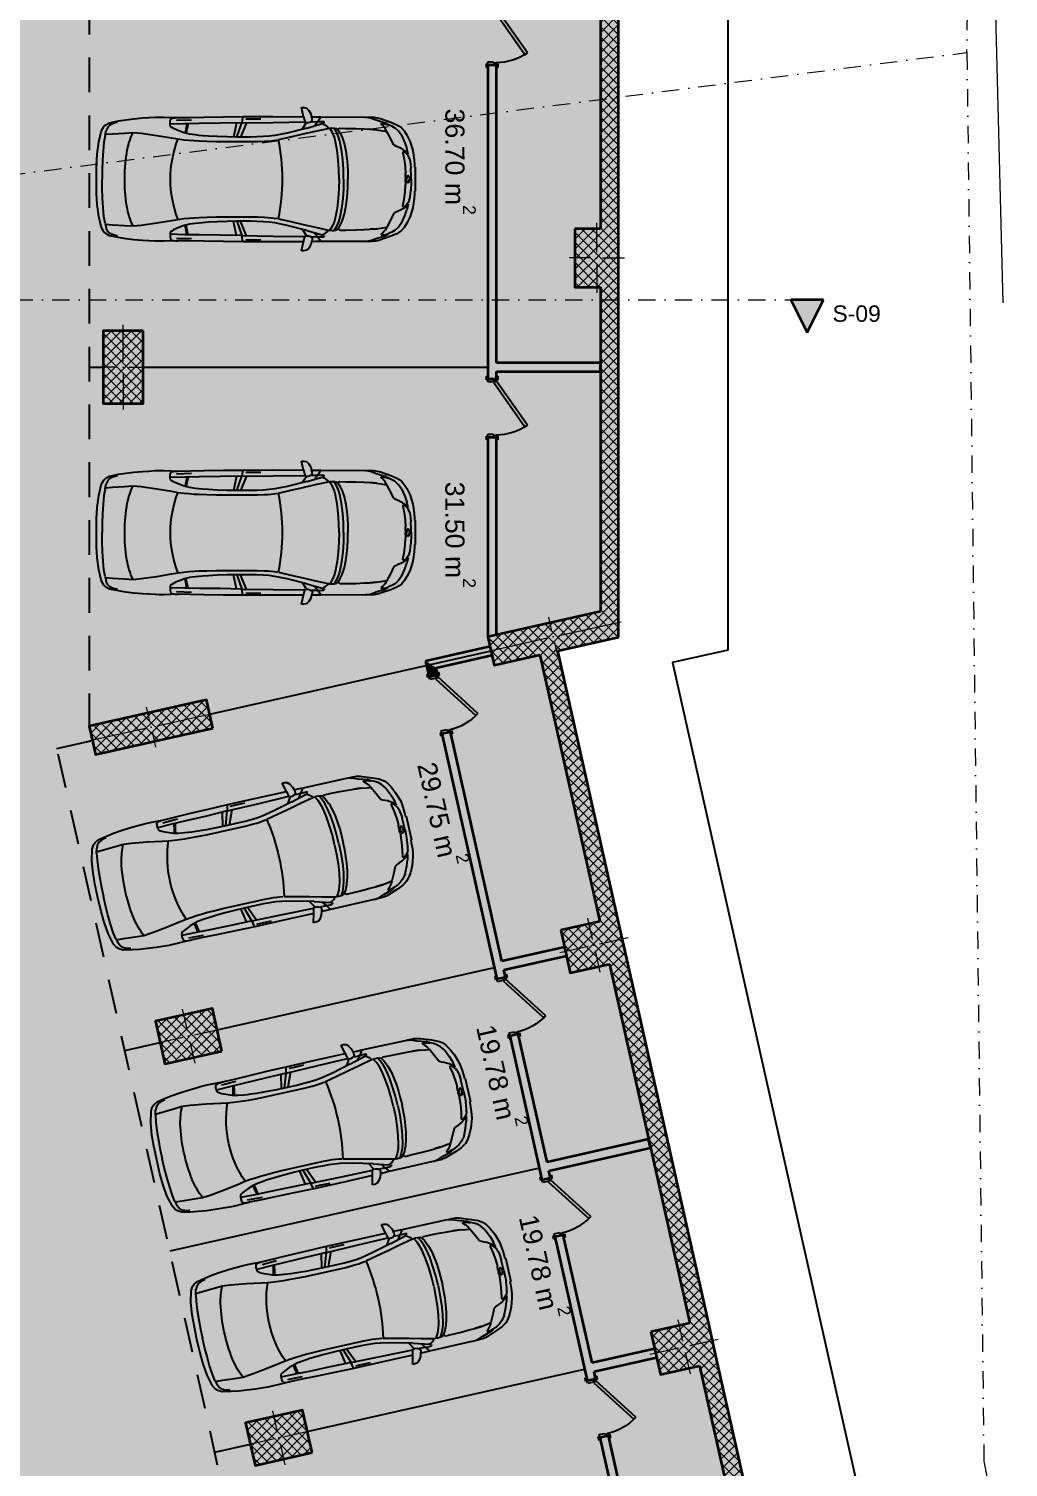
# Model space of a CAD drawing. Header units: millimetres. Extents: x -38220 to 93650, y -79022 to 35214.
# Drawn here: x 65055 to 78497, y -26350 to -6606 of the extents above; entities that cross this region are included whole.
import ezdxf

# ---------------------------------------------------------------- set-up
doc = ezdxf.new("R2010")
doc.units = ezdxf.units.MM
doc.header["$MEASUREMENT"] = 0
doc.linetypes.add('Dot & Dashed', pattern=[502.708322, 238.125, -132.291667, 0, -132.291655])
doc.linetypes.add('Long Dashed', pattern=[793.749976, 476.249993, -317.499983])
for name, color, linetype, lineweight, true_color in [('A - Fill Zone_Pen_No__102', 7, 'Continuous', 13, 0xcccccc), ('A - Fill Zone_Pen_No__156', 7, 'Continuous', 20, 0x54689e), ('A - Fill Zone_Pen_No__176', 7, 'Continuous', 15, 0x93a0c6), ('A - Muret_Pen_No__102', 7, 'Continuous', 13, 0xcccccc), ('A - Parcelat_Pen_No__161', 7, 'Continuous', 13, 0x6a6a6a), ('Marker - Section_Pen_No__25', 7, 'Continuous', 35, 0x40a5ff), ('Marker - Section_Pen_No__85', 7, 'Continuous', 20, 0x80c2ff)]:
    doc.layers.add(name, color=color, linetype=linetype, lineweight=lineweight, true_color=true_color)
for name, color, linetype in [('A - Muret', 7, 'Continuous'), ('A - Pllaka Themel', 7, 'Continuous'), ('A - Shtyllat', 7, 'Continuous'), ('Marker - Section', 7, 'Continuous')]:
    doc.layers.add(name, color=color, linetype=linetype)
for name, color, linetype, lineweight in [('A - Muret_Pen_No__101', 252, 'Continuous', 13), ('A - Muret_Pen_No__7', 7, 'Continuous', 35), ('A - Pllaka Themel_Pen_No__42', 8, 'Continuous', 25), ('A - Rrugë_Pen_No__1', 7, 'Continuous', 13), ('A - Shtyllat_Pen_No__1', 7, 'Continuous', 13), ('A - Shtyllat_Pen_No__7', 7, 'Continuous', 35), ('A -Polyline_Pen_No__42', 8, 'Continuous', 25), ('ARCHICAD Doors_Pen_No__42', 8, 'Continuous', 25), ('Interior - Furniture _Pen_No__42', 8, 'Continuous', 25)]:
    doc.layers.add(name, color=color, linetype=linetype, lineweight=lineweight)
doc.styles.add('GENERATED_STYLE_1', font='')
doc.styles.add('GENERATED_STYLE_2', font='')
doc.styles.get('GENERATED_STYLE_1').set_extended_font_data('Arial', bold=True)
doc.styles.get('GENERATED_STYLE_2').set_extended_font_data('Arial')
pattern_1 = [(45, (0, 0), (-68.94291, 68.94291), []), (135, (0, 0), (68.94291, 68.94291), [])]

# ---------------------------------------------------------------- blocks, each defined once
blk = doc.blocks.new('Slab_3', base_point=(52250, 1500))
at = {"layer": 'A - Pllaka Themel_Pen_No__42', "color": 8, "linetype": 'Continuous', "lineweight": 25, "flags": 128}
blk.add_lwpolyline([(52250, 1500), (74650, 1500), (74650, -15133), (73887, -15305), (76898, -28721), (55508, -33521), (52250, -19001)], close=True, dxfattribs=at)
blk = doc.blocks.new('Wall_3', base_point=(75434, -29049))
at = {"layer": 'A - Muret_Pen_No__101', "linetype": 'Continuous', "lineweight": 13}
h = blk.add_hatch(dxfattribs=at)
h.set_pattern_fill('Concrete_Block', color=252, style=0, pattern_type=2)
h.set_pattern_definition(pattern_1)
h.paths.add_polyline_path([(72070, -15200), (72891, -18859), (73135, -18804), (72314, -15145)])
h = blk.add_hatch(dxfattribs=at)
h.set_pattern_fill('Concrete_Block', color=252, style=0, pattern_type=2)
h.set_pattern_definition(pattern_1)
h.paths.add_polyline_path([(73023, -19444), (74128, -24372), (74372, -24317), (73267, -19390)])
h = blk.add_hatch(dxfattribs=at)
h.set_pattern_fill('Concrete_Block', color=252, style=0, pattern_type=2)
h.set_pattern_definition(pattern_1)
h.paths.add_polyline_path([(74504, -24902), (74260, -24957), (74895, -27787), (75139, -27732)])
at = {"layer": 'A - Muret_Pen_No__7', "color": 7, "linetype": 'Continuous', "lineweight": 35, "flags": 128}
for points in [[(72070, -15200), (72891, -18859)], [(73135, -18804), (72314, -15145)], [(73023, -19444), (74128, -24372)], [(74372, -24317), (73267, -19390)], [(74260, -24957), (74895, -27787)], [(75139, -27732), (74504, -24902)]]:
    blk.add_lwpolyline(points, dxfattribs=at)
blk = doc.blocks.new('Wall_5', base_point=(73150, -14958))
at = {"layer": 'A - Muret_Pen_No__101', "linetype": 'Continuous', "lineweight": 13}
h = blk.add_hatch(dxfattribs=at)
h.set_pattern_fill('Concrete_Block', color=252, style=0, pattern_type=2)
h.set_pattern_definition(pattern_1)
h.paths.add_polyline_path([(73150, -600), (72900, -600), (72900, -5600), (73150, -5600)])
h = blk.add_hatch(dxfattribs=at)
h.set_pattern_fill('Concrete_Block', color=252, style=0, pattern_type=2)
h.set_pattern_definition(pattern_1)
h.paths.add_polyline_path([(72900, -6200), (72900, -9351), (73150, -9351), (73150, -6200)])
h = blk.add_hatch(dxfattribs=at)
h.set_pattern_fill('Concrete_Block', color=252, style=0, pattern_type=2)
h.set_pattern_definition(pattern_1)
h.paths.add_polyline_path([(72900, -14604), (73062, -14567), (73150, -14958), (73150, -10151), (72900, -10151)])
at = {"layer": 'A - Muret_Pen_No__7', "color": 7, "linetype": 'Continuous', "lineweight": 35, "flags": 128}
for points in [[(72900, -600), (72900, -5600)], [(73150, -5600), (73150, -600)], [(72900, -6200), (72900, -9351)], [(73150, -9351), (73150, -6200)], [(72900, -10151), (72900, -14604)], [(73150, -14958), (73150, -10151)]]:
    blk.add_lwpolyline(points, dxfattribs=at)
blk = doc.blocks.new('Door 22')
at = {"layer": 'ARCHICAD Doors_Pen_No__42', "color": 8, "linetype": 'Continuous', "lineweight": 25}
for p, q in [((-260, 394), (-237, 427)), ((-237, 427), (372, 0)), ((349, -33), (-260, 394)), ((-387, 24), (-437, 24)), ((-437, 24), (-437, 5)), ((-437, 5), (-387, 5)), ((-400, 5), (-437, 5)), ((-400, 5), (-437, 5)), ((-375, 5), (-400, 5)), ((-400, 5), (-400, 0)), ((-400, 0), (-400, 5)), ((-400, 0), (-400, 5)), ((-400, 0), (-375, 0)), ((-372, 0), (-400, 0)), ((-400, 0), (-400, -115)), ((-400, -115), (-400, 0)), ((-400, -115), (-400, 0)), ((-387, 5), (-387, 24)), ((-375, 0), (-375, 5)), ((-372, -40), (-372, 0)), ((372, 0), (349, -33)), ((400, 0), (372, 0)), ((372, 0), (372, -40)), ((400, 5), (375, 5)), ((375, 5), (375, 0)), ((375, 0), (400, 0)), ((437, 24), (387, 24)), ((387, 24), (387, 5)), ((387, 5), (437, 5)), ((400, 0), (400, 5)), ((400, 0), (400, 5)), ((400, 0), (400, 5)), ((400, 5), (437, 5)), ((400, 5), (437, 5)), ((400, -115), (400, 0)), ((400, -115), (400, 0)), ((400, -115), (400, 0)), ((437, 5), (437, 24)), ((-387, -115), (-437, -115)), ((-437, -115), (-437, -134)), ((-400, -115), (-437, -115)), ((-400, -115), (-437, -115)), ((-437, -134), (-387, -134)), ((-400, -115), (-360, -115)), ((-387, -134), (-387, -115)), ((-360, -40), (-372, -40)), ((-360, -115), (-360, -40)), ((372, -40), (360, -40)), ((360, -40), (360, -115)), ((360, -115), (400, -115)), ((437, -115), (387, -115)), ((387, -115), (387, -134)), ((387, -134), (437, -134)), ((400, -115), (437, -115)), ((400, -115), (437, -115)), ((437, -134), (437, -115))]:
    blk.add_line(p, q, dxfattribs=at)
blk.add_arc((372, 0), 744, 145, 180, dxfattribs=at)
blk = doc.blocks.new('Wall_12', base_point=(71355, -6200))
at = {"layer": 'A - Muret_Pen_No__102', "linetype": 'Continuous', "lineweight": 0, "true_color": 0xcccccc}
for points in [[(71475, -6200), (71355, -6200), (71355, -6300), (71475, -6300)], [(71475, -7100), (71355, -7100), (71355, -11411), (71475, -11411)], [(71355, -14950), (71475, -14923), (71475, -12211), (71355, -12211)]]:
    blk.add_hatch(color=254, dxfattribs=at).paths.add_polyline_path(points)
at = {"layer": 'A - Muret_Pen_No__7', "color": 7, "linetype": 'Continuous', "lineweight": 35}
for p, q in [((71355, -6300), (71355, -6263)), ((71355, -6300), (71470, -6300)), ((71470, -6300), (71475, -6300)), ((71475, -6300), (71475, -6263)), ((71355, -7100), (71355, -7137)), ((71355, -7100), (71470, -7100)), ((71470, -7100), (71475, -7100)), ((71475, -7100), (71475, -7137)), ((71355, -11411), (71355, -11374)), ((71355, -11411), (71470, -11411)), ((71470, -11411), (71475, -11411)), ((71475, -11411), (71475, -11374)), ((71355, -12211), (71355, -12248)), ((71355, -12211), (71470, -12211)), ((71470, -12211), (71475, -12211)), ((71475, -12211), (71475, -12248))]:
    blk.add_line(p, q, dxfattribs=at)
at = {"layer": 'A - Muret_Pen_No__7', "color": 7, "linetype": 'Continuous', "lineweight": 35, "flags": 128}
for points in [[(71355, -6200), (71355, -6300)], [(71475, -6300), (71475, -6200)], [(71355, -7100), (71355, -11411)], [(71475, -11191), (71475, -7100)], [(71475, -11411), (71475, -11311)], [(71355, -12211), (71355, -14950)], [(71475, -14923), (71475, -12211)]]:
    blk.add_lwpolyline(points, dxfattribs=at)
at = {"layer": 'ARCHICAD Doors_Pen_No__42', "color": 8, "linetype": 'Continuous', "lineweight": 25, "xscale": -1, "zscale": 1000, "rotation": 270}
for p in [(71470, -6700), (71470, -11811)]:
    blk.add_blockref('Door 22', p, dxfattribs=at)
blk = doc.blocks.new('Wall_13', base_point=(71355, -11251))
at = {"layer": 'A - Muret_Pen_No__102', "linetype": 'Continuous', "lineweight": 0, "true_color": 0xcccccc}
blk.add_hatch(color=254, dxfattribs=at).paths.add_polyline_path([(71475, -11311), (72900, -11311), (72900, -11191), (71475, -11191)])
at = {"layer": 'A - Muret_Pen_No__7', "color": 7, "linetype": 'Continuous', "lineweight": 35, "flags": 128}
for points in [[(72900, -11191), (71475, -11191)], [(72900, -11311), (72900, -11191)], [(71475, -11311), (72900, -11311)]]:
    blk.add_lwpolyline(points, dxfattribs=at)
blk = doc.blocks.new('Wall_14', base_point=(70514, -15344))
at = {"layer": 'A - Muret_Pen_No__102', "linetype": 'Continuous', "lineweight": 0, "true_color": 0xcccccc}
for points in [[(70644, -15376), (70501, -15285), (70549, -15500), (70666, -15474)], [(70841, -16254), (70724, -16281), (71480, -19647), (71597, -19621)], [(71772, -20401), (71655, -20428), (72098, -22403), (72215, -22377)], [(72390, -23158), (72273, -23184), (72717, -25160), (72834, -25134)], [(72892, -25941), (73590, -29053), (73707, -29027), (73009, -25914)]]:
    blk.add_hatch(color=254, dxfattribs=at).paths.add_polyline_path(points)
at = {"layer": 'A - Muret_Pen_No__7', "color": 7, "linetype": 'Continuous', "lineweight": 35}
for p, q in [((70549, -15500), (70541, -15464)), ((70549, -15500), (70661, -15475)), ((70666, -15474), (70658, -15438)), ((70661, -15475), (70666, -15474)), ((70724, -16281), (70837, -16256)), ((70724, -16281), (70732, -16317)), ((70837, -16256), (70841, -16254)), ((70841, -16254), (70850, -16291)), ((71480, -19647), (71472, -19611)), ((71480, -19647), (71592, -19622)), ((71597, -19621), (71589, -19585)), ((71592, -19622), (71597, -19621)), ((71655, -20428), (71767, -20402)), ((71655, -20428), (71663, -20464)), ((71767, -20402), (71772, -20401)), ((71772, -20401), (71780, -20437)), ((72098, -22403), (72090, -22367)), ((72098, -22403), (72210, -22378)), ((72215, -22377), (72207, -22341)), ((72210, -22378), (72215, -22377)), ((72273, -23184), (72386, -23159)), ((72273, -23184), (72281, -23220)), ((72386, -23159), (72390, -23158)), ((72390, -23158), (72399, -23194)), ((72717, -25160), (72709, -25124)), ((72717, -25160), (72829, -25135)), ((72834, -25134), (72826, -25098)), ((72829, -25135), (72834, -25134)), ((72892, -25941), (73004, -25915)), ((72892, -25941), (72900, -25977)), ((73004, -25915), (73009, -25914)), ((73009, -25914), (73017, -25950))]:
    blk.add_line(p, q, dxfattribs=at)
at = {"layer": 'A - Muret_Pen_No__7', "color": 7, "linetype": 'Continuous', "lineweight": 35, "flags": 128}
for points in [[(70501, -15285), (70549, -15500)], [(70666, -15474), (70644, -15376)], [(70724, -16281), (71480, -19647)], [(71549, -19406), (70841, -16254)], [(71597, -19621), (71575, -19523)], [(71655, -20428), (72098, -22403)], [(72167, -22163), (71772, -20401)], [(72215, -22377), (72193, -22280)], [(72273, -23184), (72717, -25160)], [(72786, -24919), (72390, -23158)], [(72834, -25134), (72812, -25036)], [(72892, -25941), (73590, -29053)], [(73707, -29027), (73009, -25914)]]:
    blk.add_lwpolyline(points, dxfattribs=at)
at = {"layer": 'ARCHICAD Doors_Pen_No__42', "color": 8, "linetype": 'Continuous', "lineweight": 25, "xscale": -1, "zscale": 1000, "rotation": 282.646913878573}
for p in [(70749, -15865), (71680, -20012), (72298, -22769), (72917, -25525)]:
    blk.add_blockref('Door 22', p, dxfattribs=at)
blk = doc.blocks.new('Wall_15', base_point=(71445, -19491))
at = {"layer": 'A - Muret_Pen_No__102', "linetype": 'Continuous', "lineweight": 0, "true_color": 0xcccccc}
blk.add_hatch(color=254, dxfattribs=at).paths.add_polyline_path([(71575, -19523), (72434, -19331), (72407, -19213), (71549, -19406)])
at = {"layer": 'A - Muret_Pen_No__7', "color": 7, "linetype": 'Continuous', "lineweight": 35, "flags": 128}
for points in [[(72407, -19213), (71549, -19406)], [(71575, -19523), (72434, -19331)]]:
    blk.add_lwpolyline(points, dxfattribs=at)
blk = doc.blocks.new('Wall_16', base_point=(72063, -22247))
at = {"layer": 'A - Muret_Pen_No__102', "linetype": 'Continuous', "lineweight": 0, "true_color": 0xcccccc}
blk.add_hatch(color=254, dxfattribs=at).paths.add_polyline_path([(72193, -22280), (73589, -21967), (73562, -21849), (72167, -22163)])
at = {"layer": 'A - Muret_Pen_No__7', "color": 7, "linetype": 'Continuous', "lineweight": 35, "flags": 128}
for points in [[(73562, -21849), (72167, -22163)], [(73589, -21967), (73562, -21849)], [(72193, -22280), (73589, -21967)]]:
    blk.add_lwpolyline(points, dxfattribs=at)
blk = doc.blocks.new('Wall_18', base_point=(72682, -25004))
at = {"layer": 'A - Muret_Pen_No__102', "linetype": 'Continuous', "lineweight": 0, "true_color": 0xcccccc}
blk.add_hatch(color=254, dxfattribs=at).paths.add_polyline_path([(72812, -25036), (73671, -24843), (73644, -24726), (72786, -24919)])
at = {"layer": 'A - Muret_Pen_No__7', "color": 7, "linetype": 'Continuous', "lineweight": 35, "flags": 128}
for points in [[(73644, -24726), (72786, -24919)], [(72812, -25036), (73671, -24843)]]:
    blk.add_lwpolyline(points, dxfattribs=at)
blk = doc.blocks.new('Wall_19', base_point=(70514, -15344))
at = {"layer": 'A - Muret_Pen_No__102', "linetype": 'Continuous', "lineweight": 0, "true_color": 0xcccccc}
blk.add_hatch(color=254, dxfattribs=at).paths.add_polyline_path([(70644, -15376), (71412, -15204), (71386, -15087), (70501, -15285)])
at = {"layer": 'A - Muret_Pen_No__7', "color": 7, "linetype": 'Continuous', "lineweight": 35, "flags": 128}
for points in [[(71386, -15087), (70501, -15285)], [(70644, -15376), (71412, -15204)]]:
    blk.add_lwpolyline(points, dxfattribs=at)
blk = doc.blocks.new('Column_61', base_point=(68486, -25945))
at = {"layer": 'A - Shtyllat', "linetype": 'Continuous', "lineweight": 0, "true_color": 0x000000}
h = blk.add_hatch(dxfattribs=at)
h.set_pattern_fill('Concrete_Block', color=18, style=0, pattern_type=2)
h.set_pattern_definition(pattern_1)
h.paths.add_polyline_path([(68942, -26150), (68811, -25565), (68030, -25740), (68161, -26326)])
at = {"layer": 'A - Shtyllat_Pen_No__1', "color": 7, "linetype": 'Continuous', "lineweight": 13}
for p, q in [((68469, -25867), (68403, -25575)), ((68564, -25928), (68954, -25840)), ((68408, -25963), (68018, -26050)), ((68504, -26023), (68569, -26316))]:
    blk.add_line(p, q, dxfattribs=at)
blk.add_point((68486, -25945), dxfattribs=at)
at = {"layer": 'A - Shtyllat_Pen_No__7', "color": 7, "linetype": 'Continuous', "lineweight": 35, "flags": 128}
blk.add_lwpolyline([(68942, -26150), (68811, -25565), (68030, -25740), (68161, -26326)], close=True, dxfattribs=at)
blk = doc.blocks.new('Column_68', base_point=(74048, -24697))
at = {"layer": 'A - Shtyllat', "linetype": 'Continuous', "lineweight": 0, "true_color": 0x000000}
h = blk.add_hatch(dxfattribs=at)
h.set_pattern_fill('Concrete_Block', color=18, style=0, pattern_type=2)
h.set_pattern_definition(pattern_1)
h.paths.add_polyline_path([(73592, -24492), (73723, -25078), (74260, -24957), (74128, -24372)])
h = blk.add_hatch(dxfattribs=at)
h.set_pattern_fill('Concrete_Block', color=18, style=0, pattern_type=2)
h.set_pattern_definition(pattern_1)
h.paths.add_polyline_path([(74372, -24317), (74128, -24372), (74260, -24957), (74504, -24902)])
at = {"layer": 'A - Shtyllat_Pen_No__1', "color": 7, "linetype": 'Continuous', "lineweight": 13}
for p, q in [((74030, -24619), (73965, -24327)), ((74126, -24680), (74516, -24592)), ((73970, -24715), (73579, -24802)), ((74065, -24775), (74131, -25068))]:
    blk.add_line(p, q, dxfattribs=at)
blk.add_point((74048, -24697), dxfattribs=at)
at = {"layer": 'A - Shtyllat_Pen_No__7', "color": 7, "linetype": 'Continuous', "lineweight": 35, "flags": 128}
for points in [[(74128, -24372), (73592, -24492)], [(74504, -24902), (74372, -24317)], [(73592, -24492), (73723, -25078), (74260, -24957)]]:
    blk.add_lwpolyline(points, dxfattribs=at)
blk = doc.blocks.new('Column_69', base_point=(67249, -20432))
at = {"layer": 'A - Shtyllat', "linetype": 'Continuous', "lineweight": 0, "true_color": 0x000000}
h = blk.add_hatch(dxfattribs=at)
h.set_pattern_fill('Concrete_Block', color=18, style=0, pattern_type=2)
h.set_pattern_definition(pattern_1)
h.paths.add_polyline_path([(67705, -20638), (67574, -20052), (66793, -20227), (66924, -20813)])
at = {"layer": 'A - Shtyllat_Pen_No__1', "color": 7, "linetype": 'Continuous', "lineweight": 13}
for p, q in [((67232, -20354), (67166, -20062)), ((67327, -20415), (67717, -20327)), ((67171, -20450), (66781, -20537)), ((67267, -20510), (67332, -20803))]:
    blk.add_line(p, q, dxfattribs=at)
blk.add_point((67249, -20432), dxfattribs=at)
at = {"layer": 'A - Shtyllat_Pen_No__7', "color": 7, "linetype": 'Continuous', "lineweight": 35, "flags": 128}
blk.add_lwpolyline([(67705, -20638), (67574, -20052), (66793, -20227), (66924, -20813)], close=True, dxfattribs=at)
blk = doc.blocks.new('Column_72', base_point=(72811, -19184))
at = {"layer": 'A - Shtyllat', "linetype": 'Continuous', "lineweight": 0, "true_color": 0x000000}
h = blk.add_hatch(dxfattribs=at)
h.set_pattern_fill('Concrete_Block', color=18, style=0, pattern_type=2)
h.set_pattern_definition(pattern_1)
h.paths.add_polyline_path([(72355, -18979), (72486, -19565), (73023, -19444), (72891, -18859)])
h = blk.add_hatch(dxfattribs=at)
h.set_pattern_fill('Concrete_Block', color=18, style=0, pattern_type=2)
h.set_pattern_definition(pattern_1)
h.paths.add_polyline_path([(73135, -18804), (72891, -18859), (73023, -19444), (73267, -19390)])
at = {"layer": 'A - Shtyllat_Pen_No__1', "color": 7, "linetype": 'Continuous', "lineweight": 13}
for p, q in [((72793, -19106), (72728, -18814)), ((72889, -19167), (73279, -19079)), ((72733, -19202), (72342, -19289)), ((72828, -19262), (72894, -19555))]:
    blk.add_line(p, q, dxfattribs=at)
blk.add_point((72811, -19184), dxfattribs=at)
at = {"layer": 'A - Shtyllat_Pen_No__7', "color": 7, "linetype": 'Continuous', "lineweight": 35, "flags": 128}
for points in [[(72891, -18859), (72355, -18979)], [(73267, -19390), (73135, -18804)], [(72355, -18979), (72486, -19565), (73023, -19444)]]:
    blk.add_lwpolyline(points, dxfattribs=at)
blk = doc.blocks.new('Column_73', base_point=(72252, -14954))
at = {"layer": 'A - Shtyllat', "linetype": 'Continuous', "lineweight": 0, "true_color": 0x000000}
h = blk.add_hatch(dxfattribs=at)
h.set_pattern_fill('Concrete_Block', color=18, style=0, pattern_type=2)
h.set_pattern_definition(pattern_1)
h.paths.add_polyline_path([(71355, -14950), (71442, -15341), (72070, -15200), (72016, -14956), (72900, -14757), (72900, -14604)])
h = blk.add_hatch(dxfattribs=at)
h.set_pattern_fill('Concrete_Block', color=18, style=0, pattern_type=2)
h.set_pattern_definition(pattern_1)
h.paths.add_polyline_path([(72900, -14757), (73150, -14958), (73062, -14567), (72900, -14604)])
h = blk.add_hatch(dxfattribs=at)
h.set_pattern_fill('Concrete_Block', color=18, style=0, pattern_type=2)
h.set_pattern_definition(pattern_1)
h.paths.add_polyline_path([(72016, -14956), (72314, -15145), (73150, -14958), (72900, -14757)])
h = blk.add_hatch(dxfattribs=at)
h.set_pattern_fill('Concrete_Block', color=18, style=0, pattern_type=2)
h.set_pattern_definition(pattern_1)
h.paths.add_polyline_path([(72016, -14956), (72070, -15200), (72314, -15145)])
at = {"layer": 'A - Shtyllat_Pen_No__1', "color": 7, "linetype": 'Continuous', "lineweight": 13}
for p, q in [((72235, -14876), (72191, -14681)), ((72330, -14936), (73184, -14745)), ((72174, -14972), (71321, -15163)), ((72270, -15032), (72314, -15227))]:
    blk.add_line(p, q, dxfattribs=at)
blk.add_point((72252, -14954), dxfattribs=at)
at = {"layer": 'A - Shtyllat_Pen_No__7', "color": 7, "linetype": 'Continuous', "lineweight": 35, "flags": 128}
for points in [[(72900, -14604), (71355, -14950)], [(71355, -14950), (71442, -15341), (72070, -15200)], [(72314, -15145), (73150, -14958)]]:
    blk.add_lwpolyline(points, dxfattribs=at)
blk = doc.blocks.new('Column_74', base_point=(66733, -16192))
at = {"layer": 'A - Shtyllat', "linetype": 'Continuous', "lineweight": 0, "true_color": 0x000000}
h = blk.add_hatch(dxfattribs=at)
h.set_pattern_fill('Concrete_Block', color=18, style=0, pattern_type=2)
h.set_pattern_definition(pattern_1)
h.paths.add_polyline_path([(67582, -16207), (67494, -15817), (65884, -16178), (65972, -16568)])
at = {"layer": 'A - Shtyllat_Pen_No__1', "color": 7, "linetype": 'Continuous', "lineweight": 13}
for p, q in [((66716, -16114), (66672, -15919)), ((66811, -16175), (67616, -15994)), ((66655, -16210), (65850, -16391)), ((66751, -16270), (66795, -16466))]:
    blk.add_line(p, q, dxfattribs=at)
blk.add_point((66733, -16192), dxfattribs=at)
at = {"layer": 'A - Shtyllat_Pen_No__7', "color": 7, "linetype": 'Continuous', "lineweight": 35, "flags": 128}
blk.add_lwpolyline([(67582, -16207), (67494, -15817), (65884, -16178), (65972, -16568)], close=True, dxfattribs=at)
blk = doc.blocks.new('Column_80', base_point=(66350, -11251))
at = {"layer": 'A - Shtyllat', "linetype": 'Continuous', "lineweight": 0, "true_color": 0x000000}
h = blk.add_hatch(dxfattribs=at)
h.set_pattern_fill('Concrete_Block', color=18, style=0, pattern_type=2)
h.set_pattern_definition(pattern_1)
h.paths.add_polyline_path([(66625, -10751), (66075, -10751), (66075, -11751), (66625, -11751)])
at = {"layer": 'A - Shtyllat_Pen_No__1', "color": 7, "linetype": 'Continuous', "lineweight": 13}
for p, q in [((66350, -11171), (66350, -10671)), ((66270, -11251), (65995, -11251)), ((66430, -11251), (66705, -11251)), ((66350, -11331), (66350, -11831))]:
    blk.add_line(p, q, dxfattribs=at)
blk.add_point((66350, -11251), dxfattribs=at)
at = {"layer": 'A - Shtyllat_Pen_No__7', "color": 7, "linetype": 'Continuous', "lineweight": 35, "flags": 128}
blk.add_lwpolyline([(66625, -10751), (66075, -10751), (66075, -11751), (66625, -11751)], close=True, dxfattribs=at)
blk = doc.blocks.new('Column_82', base_point=(72850, -9751))
at = {"layer": 'A - Shtyllat', "linetype": 'Continuous', "lineweight": 0, "true_color": 0x000000}
h = blk.add_hatch(dxfattribs=at)
h.set_pattern_fill('Concrete_Block', color=18, style=0, pattern_type=2)
h.set_pattern_definition(pattern_1)
h.paths.add_polyline_path([(72550, -9351), (72550, -10151), (72900, -10151), (72900, -9351)])
h = blk.add_hatch(dxfattribs=at)
h.set_pattern_fill('Concrete_Block', color=18, style=0, pattern_type=2)
h.set_pattern_definition(pattern_1)
h.paths.add_polyline_path([(72900, -10151), (73150, -10151), (73150, -9351), (72900, -9351)])
at = {"layer": 'A - Shtyllat_Pen_No__1', "color": 7, "linetype": 'Continuous', "lineweight": 13}
for p, q in [((72850, -9671), (72850, -9271)), ((72770, -9751), (72470, -9751)), ((72850, -9831), (72850, -10231)), ((72930, -9751), (73230, -9751))]:
    blk.add_line(p, q, dxfattribs=at)
blk.add_point((72850, -9751), dxfattribs=at)
at = {"layer": 'A - Shtyllat_Pen_No__7', "color": 7, "linetype": 'Continuous', "lineweight": 35, "flags": 128}
for points in [[(72550, -9351), (72550, -10151), (72900, -10151)], [(72900, -9351), (72550, -9351)], [(73150, -10151), (73150, -9351)]]:
    blk.add_lwpolyline(points, dxfattribs=at)
blk = doc.blocks.new('Car 05 22')
at = {"layer": 'Interior - Furniture _Pen_No__42', "color": 8, "linetype": 'Continuous', "lineweight": 25}
for p, q in [((-585, 801), (-706, 776)), ((-483, 817), (-585, 801)), ((-372, 830), (-483, 817)), ((-252, 841), (-372, 830)), ((-168, 845), (-252, 841)), ((-78, 851), (-168, 845)), ((-24, 852), (-78, 851)), ((40, 852), (-24, 852)), ((231, 846), (40, 852)), ((125, 791), (129, 820)), ((126, 744), (125, 791)), ((129, 820), (139, 832)), ((139, 832), (165, 840)), ((165, 840), (195, 844)), ((195, 844), (231, 846)), ((211, 809), (418, 816)), ((400, 848), (231, 846)), ((591, 852), (400, 848)), ((857, 856), (591, 852)), ((1130, 859), (857, 856)), ((1115, 809), (1109, 774)), ((1120, 833), (1115, 809)), ((1121, 838), (1120, 836)), ((1120, 836), (1120, 833)), ((1130, 859), (1121, 838)), ((1536, 860), (1130, 859)), ((1163, 830), (1220, 829)), ((1220, 829), (1370, 831)), ((1958, 858), (1536, 860)), ((1961, 983), (1929, 983)), ((1929, 983), (1958, 858)), ((1958, 858), (1977, 777)), ((1997, 975), (1961, 983)), ((2027, 945), (1997, 975)), ((2055, 898), (2027, 945)), ((2044, 783), (2063, 792)), ((2068, 858), (2055, 898)), ((2063, 792), (2070, 800)), ((2069, 788), (2065, 794)), ((2120, 857), (2068, 858)), ((2075, 836), (2068, 858)), ((2069, 788), (2148, 790)), ((2070, 800), (2075, 809)), ((2075, 809), (2075, 836)), ((2107, 732), (2148, 790)), ((2193, 856), (2120, 857)), ((2148, 790), (2167, 814)), ((2148, 790), (2206, 792)), ((2167, 814), (2182, 834)), ((2182, 834), (2193, 856)), ((2808, 853), (2193, 856)), ((2206, 792), (2227, 791)), ((2227, 791), (2233, 790)), ((2233, 790), (2238, 787)), ((2856, 853), (2808, 853)), ((2808, 853), (2877, 843)), ((2891, 853), (2856, 853)), ((2877, 843), (2954, 814)), ((2923, 852), (2891, 853)), ((2904, 833), (2905, 833)), ((2945, 849), (2923, 852)), ((2990, 840), (2945, 849)), ((2954, 814), (3076, 775)), ((3014, 833), (2990, 840)), ((3154, 783), (3014, 833)), ((-815, 668), (-855, 511)), ((-785, 722), (-815, 668)), ((-758, 747), (-785, 722)), ((-768, 602), (-783, 510)), ((-768, 602), (-751, 670)), ((-764, 617), (-666, 624)), ((-706, 776), (-758, 747)), ((-729, 716), (-751, 670)), ((-701, 743), (-729, 716)), ((-665, 761), (-701, 743)), ((-666, 624), (-501, 634)), ((-627, 772), (-665, 761)), ((-595, 778), (-627, 772)), ((-501, 634), (-383, 642)), ((-383, 642), (-274, 631)), ((-274, 631), (-56, 601)), ((-56, 601), (146, 567)), ((327, 762), (125, 756)), ((132, 723), (126, 744)), ((147, 711), (132, 723)), ((171, 697), (147, 711)), ((213, 677), (171, 697)), ((266, 655), (213, 677)), ((319, 636), (266, 655)), ((393, 618), (319, 636)), ((522, 765), (327, 762)), ((339, 683), (330, 634)), ((355, 762), (339, 683)), ((357, 683), (347, 629)), ((373, 763), (357, 683)), ((475, 607), (393, 618)), ((521, 602), (475, 607)), ((570, 597), (521, 602)), ((814, 769), (522, 765)), ((653, 591), (570, 597)), ((1109, 774), (814, 769)), ((1036, 773), (997, 579)), ((1042, 578), (1108, 774)), ((1173, 775), (1090, 578)), ((1109, 774), (1538, 780)), ((1562, 601), (1484, 590)), ((1538, 780), (1975, 786)), ((1730, 634), (1562, 601)), ((2000, 702), (1730, 634)), ((1780, 582), (1953, 621)), ((1939, 686), (1996, 777)), ((1953, 621), (2122, 660)), ((1977, 777), (2020, 777)), ((2000, 702), (2214, 763)), ((2020, 777), (2044, 783)), ((2122, 660), (2294, 698)), ((2227, 770), (2214, 763)), ((2214, 763), (2238, 752)), ((2234, 774), (2227, 770)), ((2238, 777), (2234, 774)), ((2241, 784), (2238, 787)), ((2238, 777), (2241, 781)), ((2238, 752), (2259, 740)), ((2241, 781), (2241, 784)), ((2259, 740), (2269, 731)), ((2269, 731), (2279, 722)), ((2279, 722), (2294, 698)), ((2294, 698), (2317, 701)), ((2294, 698), (2294, 698)), ((2317, 701), (2346, 703)), ((2355, 640), (2317, 701)), ((2346, 703), (2379, 702)), ((2380, 575), (2355, 640)), ((2410, 649), (2379, 702)), ((2379, 702), (2411, 694)), ((2436, 583), (2410, 649)), ((2411, 694), (2411, 694)), ((2429, 682), (2411, 694)), ((2429, 682), (2457, 700)), ((2429, 682), (2429, 682)), ((2429, 682), (2457, 640)), ((2457, 700), (2535, 698)), ((2457, 640), (2487, 574)), ((2535, 698), (2535, 698)), ((2535, 698), (2673, 696)), ((2673, 696), (2787, 691)), ((2787, 691), (2868, 687)), ((2868, 687), (2960, 679)), ((2960, 679), (2868, 687)), ((2960, 679), (3047, 666)), ((3022, 758), (3024, 762)), ((3024, 754), (3022, 758)), ((3024, 762), (3035, 765)), ((3038, 743), (3024, 754)), ((3035, 765), (3047, 764)), ((3051, 731), (3038, 743)), ((3047, 764), (3061, 763)), ((3047, 666), (3100, 657)), ((3065, 715), (3051, 731)), ((3061, 763), (3090, 757)), ((3077, 698), (3065, 715)), ((3100, 763), (3076, 775)), ((3100, 657), (3077, 698)), ((3090, 757), (3108, 751)), ((3114, 753), (3100, 763)), ((3153, 554), (3100, 657)), ((3108, 751), (3123, 746)), ((3123, 746), (3114, 753)), ((3170, 727), (3123, 746)), ((3236, 748), (3154, 783)), ((3212, 701), (3170, 727)), ((3254, 663), (3212, 701)), ((3269, 728), (3236, 748)), ((3302, 603), (3254, 663)), ((3299, 706), (3269, 728)), ((3337, 663), (3299, 706)), ((3302, 603), (3346, 501)), ((3374, 604), (3337, 663)), ((3418, 513), (3374, 604)), ((-855, 511), (-875, 345)), ((-783, 510), (-795, 391)), ((146, 567), (233, 552)), ((233, 552), (315, 541)), ((315, 541), (384, 535)), ((384, 535), (454, 530)), ((454, 530), (526, 526)), ((526, 526), (628, 522)), ((628, 522), (757, 518)), ((773, 585), (653, 591)), ((757, 518), (1323, 518)), ((907, 580), (773, 585)), ((1042, 578), (907, 580)), ((1228, 578), (1042, 578)), ((1316, 580), (1228, 578)), ((1403, 584), (1316, 580)), ((1323, 518), (1420, 522)), ((1484, 590), (1403, 584)), ((1420, 522), (1467, 524)), ((1467, 524), (1511, 528)), ((1511, 528), (1554, 533)), ((1554, 533), (1597, 541)), ((1597, 541), (1597, 541)), ((1611, 544), (1780, 582)), ((2397, 514), (2380, 575)), ((2419, 396), (2397, 514)), ((2434, 266), (2419, 396)), ((2454, 522), (2436, 583)), ((2478, 401), (2454, 522)), ((2494, 269), (2478, 401)), ((2487, 574), (2492, 562)), ((2492, 562), (2518, 477)), ((2518, 477), (2538, 384)), ((3190, 476), (3153, 554)), ((3199, 467), (3190, 476)), ((3221, 454), (3199, 467)), ((3256, 439), (3221, 454)), ((3288, 425), (3256, 439)), ((3319, 408), (3288, 425)), ((3353, 384), (3319, 408)), ((3346, 501), (3374, 420)), ((3391, 344), (3374, 420)), ((3457, 393), (3418, 513)), ((-875, 345), (-883, 195)), ((-802, 259), (-807, 125)), ((-795, 391), (-802, 259)), ((2442, 132), (2434, 266)), ((2503, 133), (2494, 269)), ((2538, 384), (2551, 286)), ((2551, 286), (2560, 194)), ((3325, 377), (3321, 370)), ((3321, 370), (3321, 362)), ((3321, 362), (3338, 277)), ((3328, 380), (3325, 377)), ((3338, 379), (3328, 380)), ((3364, 358), (3338, 379)), ((3338, 277), (3352, 173)), ((3377, 360), (3353, 384)), ((3397, 316), (3364, 358)), ((3391, 344), (3377, 360)), ((3408, 289), (3397, 316)), ((3408, 289), (3414, 267)), ((3414, 267), (3418, 243)), ((3418, 243), (3424, 201)), ((3424, 201), (3428, 152)), ((3468, 331), (3457, 393)), ((3474, 264), (3468, 331)), ((3478, 200), (3474, 264)), ((3479, 165), (3478, 200)), ((-883, 195), (-885, 0)), ((-885, 0), (-883, -195)), ((-807, 125), (-808, 0)), ((-807, -125), (-808, 0)), ((2444, 0), (2442, 132)), ((2444, 0), (2442, -132)), ((2506, 0), (2503, 133)), ((2560, 194), (2564, 101)), ((2564, 101), (2566, 0)), ((2564, -101), (2566, 0)), ((3352, 173), (3358, 76)), ((3354, 28), (3358, 76)), ((3354, 28), (3354, -1)), ((3354, -28), (3354, 1)), ((3371, 12), (3370, -1)), ((3371, -12), (3370, 1)), ((3372, 24), (3371, 12)), ((3376, 39), (3372, 24)), ((3382, 47), (3376, 39)), ((3386, 48), (3382, 47)), ((3386, 48), (3394, 48)), ((3399, 47), (3394, 48)), ((3404, 39), (3399, 47)), ((3404, 39), (3408, 24)), ((3408, 24), (3410, 8)), ((3410, 8), (3410, 0)), ((3432, 40), (3428, 152)), ((3432, 57), (3432, 57)), ((3432, 0), (3432, 40)), ((3432, 0), (3432, -40)), ((3490, 165), (3479, 165)), ((3490, -165), (3490, 165)), ((-883, -195), (-875, -345)), ((-802, -259), (-807, -125)), ((2442, -132), (2434, -266)), ((2503, -133), (2494, -269)), ((2506, 0), (2503, -133)), ((2551, -286), (2560, -194)), ((2560, -194), (2564, -101)), ((3338, -277), (3352, -173)), ((3352, -173), (3358, -76)), ((3354, -28), (3358, -76)), ((3372, -24), (3371, -12)), ((3376, -39), (3372, -24)), ((3382, -47), (3376, -39)), ((3386, -48), (3382, -47)), ((3386, -48), (3394, -48)), ((3399, -47), (3394, -48)), ((3404, -39), (3399, -47)), ((3404, -39), (3408, -24)), ((3408, -24), (3410, -8)), ((3410, -8), (3410, 0)), ((3424, -201), (3428, -152)), ((3432, -40), (3428, -152)), ((3432, -57), (3432, -57)), ((3478, -200), (3479, -165)), ((3479, -165), (3490, -165)), ((-875, -345), (-855, -511)), ((-795, -391), (-802, -259)), ((-783, -510), (-795, -391)), ((2434, -266), (2419, -396)), ((2494, -269), (2478, -401)), ((2518, -477), (2538, -384)), ((2538, -384), (2551, -286)), ((3353, -384), (3319, -408)), ((3321, -362), (3338, -277)), ((3321, -370), (3321, -362)), ((3325, -377), (3321, -370)), ((3328, -380), (3325, -377)), ((3338, -379), (3328, -380)), ((3364, -358), (3338, -379)), ((3377, -360), (3353, -384)), ((3397, -316), (3364, -358)), ((3391, -344), (3374, -420)), ((3391, -344), (3377, -360)), ((3408, -289), (3397, -316)), ((3408, -289), (3414, -267)), ((3414, -267), (3418, -243)), ((3418, -243), (3424, -201)), ((3418, -513), (3457, -393)), ((3457, -393), (3468, -331)), ((3468, -331), (3474, -264)), ((3474, -264), (3478, -200)), ((-855, -511), (-815, -668)), ((-768, -602), (-783, -510)), ((-56, -601), (146, -567)), ((146, -567), (233, -552)), ((233, -552), (315, -541)), ((315, -541), (384, -535)), ((384, -535), (454, -530)), ((454, -530), (526, -526)), ((526, -526), (628, -522)), ((653, -591), (570, -597)), ((628, -522), (757, -518)), ((773, -585), (653, -591)), ((757, -518), (1323, -518)), ((907, -580), (773, -585)), ((1042, -578), (907, -580)), ((1036, -773), (997, -579)), ((1042, -578), (1108, -774)), ((1228, -578), (1042, -578)), ((1173, -775), (1090, -578)), ((1316, -580), (1228, -578)), ((1403, -584), (1316, -580)), ((1323, -518), (1420, -522)), ((1484, -590), (1403, -584)), ((1420, -522), (1467, -524)), ((1467, -524), (1511, -528)), ((1562, -601), (1484, -590)), ((1511, -528), (1554, -533)), ((1554, -533), (1597, -541)), ((1597, -541), (1597, -541)), ((1611, -544), (1780, -582)), ((1780, -582), (1953, -621)), ((2380, -575), (2355, -640)), ((2397, -514), (2380, -575)), ((2419, -396), (2397, -514)), ((2436, -583), (2410, -649)), ((2454, -522), (2436, -583)), ((2478, -401), (2454, -522)), ((2457, -640), (2487, -574)), ((2487, -574), (2492, -562)), ((2492, -562), (2518, -477)), ((3153, -554), (3100, -657)), ((3190, -476), (3153, -554)), ((3199, -467), (3190, -476)), ((3221, -454), (3199, -467)), ((3256, -439), (3221, -454)), ((3288, -425), (3256, -439)), ((3319, -408), (3288, -425)), ((3302, -603), (3346, -501)), ((3346, -501), (3374, -420)), ((3374, -604), (3418, -513)), ((-815, -668), (-785, -722)), ((-785, -722), (-758, -747)), ((-768, -602), (-751, -670)), ((-764, -617), (-666, -624)), ((-758, -747), (-706, -776)), ((-729, -716), (-751, -670)), ((-701, -743), (-729, -716)), ((-706, -776), (-585, -801)), ((-665, -761), (-701, -743)), ((-666, -624), (-501, -634)), ((-627, -772), (-665, -761)), ((-595, -778), (-627, -772)), ((-501, -634), (-383, -642)), ((-383, -642), (-274, -631)), ((-274, -631), (-56, -601)), ((126, -744), (125, -791)), ((327, -762), (125, -756)), ((132, -723), (126, -744)), ((147, -711), (132, -723)), ((171, -697), (147, -711)), ((213, -677), (171, -697)), ((266, -655), (213, -677)), ((319, -636), (266, -655)), ((393, -618), (319, -636)), ((522, -765), (327, -762)), ((339, -683), (330, -634)), ((355, -762), (339, -683)), ((357, -683), (347, -629)), ((373, -763), (357, -683)), ((475, -607), (393, -618)), ((521, -602), (475, -607)), ((570, -597), (521, -602)), ((814, -769), (522, -765)), ((1109, -774), (814, -769)), ((1109, -774), (1538, -780)), ((1115, -809), (1109, -774)), ((1538, -780), (1975, -786)), ((1730, -634), (1562, -601)), ((2000, -702), (1730, -634)), ((1939, -686), (1996, -777)), ((1953, -621), (2122, -660)), ((1958, -858), (1977, -777)), ((1977, -777), (2020, -777)), ((2000, -702), (2214, -763)), ((2020, -777), (2044, -783)), ((2044, -783), (2063, -792)), ((2069, -788), (2065, -794)), ((2069, -788), (2148, -790)), ((2107, -732), (2148, -790)), ((2122, -660), (2294, -698)), ((2214, -763), (2238, -752)), ((2227, -770), (2214, -763)), ((2234, -774), (2227, -770)), ((2233, -790), (2238, -787)), ((2238, -777), (2234, -774)), ((2238, -752), (2259, -740)), ((2238, -777), (2241, -781)), ((2241, -784), (2238, -787)), ((2241, -781), (2241, -784)), ((2259, -740), (2269, -731)), ((2269, -731), (2279, -722)), ((2279, -722), (2294, -698)), ((2294, -698), (2317, -701)), ((2294, -698), (2294, -698)), ((2355, -640), (2317, -701)), ((2317, -701), (2346, -703)), ((2346, -703), (2379, -702)), ((2410, -649), (2379, -702)), ((2379, -702), (2411, -694)), ((2429, -682), (2411, -694)), ((2411, -694), (2411, -694)), ((2429, -682), (2457, -640)), ((2429, -682), (2429, -682)), ((2429, -682), (2457, -700)), ((2457, -700), (2535, -698)), ((2535, -698), (2673, -696)), ((2535, -698), (2535, -698)), ((2673, -696), (2787, -691)), ((2787, -691), (2868, -687)), ((2868, -687), (2960, -679)), ((2960, -679), (2868, -687)), ((2954, -814), (3076, -775)), ((2960, -679), (3047, -666)), ((3014, -833), (3154, -783)), ((3024, -754), (3022, -758)), ((3022, -758), (3024, -762)), ((3038, -743), (3024, -754)), ((3024, -762), (3035, -765)), ((3035, -765), (3047, -764)), ((3051, -731), (3038, -743)), ((3047, -666), (3100, -657)), ((3047, -764), (3061, -763)), ((3065, -715), (3051, -731)), ((3061, -763), (3090, -757)), ((3077, -698), (3065, -715)), ((3100, -763), (3076, -775)), ((3100, -657), (3077, -698)), ((3090, -757), (3108, -751)), ((3114, -753), (3100, -763)), ((3108, -751), (3123, -746)), ((3123, -746), (3114, -753)), ((3170, -727), (3123, -746)), ((3154, -783), (3236, -748)), ((3212, -701), (3170, -727)), ((3254, -663), (3212, -701)), ((3236, -748), (3269, -728)), ((3302, -603), (3254, -663)), ((3269, -728), (3299, -706)), ((3299, -706), (3337, -663)), ((3337, -663), (3374, -604)), ((-585, -801), (-483, -817)), ((-483, -817), (-372, -830)), ((-372, -830), (-252, -841)), ((-252, -841), (-168, -845)), ((-168, -845), (-78, -851)), ((-78, -851), (-24, -852)), ((-24, -852), (40, -852)), ((40, -852), (231, -846)), ((125, -791), (129, -820)), ((129, -820), (139, -832)), ((139, -832), (165, -840)), ((165, -840), (195, -844)), ((195, -844), (231, -846)), ((211, -809), (418, -816)), ((231, -846), (400, -848)), ((400, -848), (591, -852)), ((591, -852), (857, -856)), ((857, -856), (1130, -859)), ((1120, -833), (1115, -809)), ((1120, -836), (1120, -833)), ((1121, -838), (1120, -836)), ((1130, -859), (1121, -838)), ((1130, -859), (1536, -860)), ((1163, -830), (1220, -829)), ((1220, -829), (1370, -831)), ((1536, -860), (1958, -858)), ((1958, -858), (1929, -983)), ((1929, -983), (1961, -983)), ((1961, -983), (1997, -975)), ((1997, -975), (2027, -945)), ((2027, -945), (2055, -898)), ((2055, -898), (2068, -858)), ((2063, -792), (2070, -800)), ((2075, -836), (2068, -858)), ((2068, -858), (2120, -857)), ((2070, -800), (2075, -809)), ((2075, -809), (2075, -836)), ((2120, -857), (2193, -856)), ((2148, -790), (2167, -814)), ((2148, -790), (2206, -792)), ((2167, -814), (2182, -834)), ((2182, -834), (2193, -856)), ((2193, -856), (2808, -853)), ((2206, -792), (2227, -791)), ((2227, -791), (2233, -790)), ((2808, -853), (2877, -843)), ((2808, -853), (2856, -853)), ((2856, -853), (2891, -853)), ((2877, -843), (2954, -814)), ((2891, -853), (2923, -852)), ((2923, -852), (2945, -849)), ((2945, -849), (2990, -840)), ((2990, -840), (3014, -833))]:
    blk.add_line(p, q, dxfattribs=at)
for centre, radius, start, end in [((493, 218), 973, 154.1545, 170.9117), ((1650, 0), 1520, 158.6992, 201.3008), ((-1245, 0), 2907, 349.2142, 10.7858), ((1856, -2), 2354, 170.8804, 189.9223), ((493, -218), 973, 191.2305, 205.8455)]:
    blk.add_arc(centre, radius, start, end, dxfattribs=at)
blk = doc.blocks.new('Cutting Plane_1', base_point=(-2729, -10325))
at = {"layer": 'Marker - Section_Pen_No__25', "linetype": 'Continuous', "lineweight": 35, "true_color": 0x40a5ff}
blk.add_hatch(color=161, dxfattribs=at).paths.add_polyline_path([(75963, -10325), (75513, -10325), (75738, -10775)])
at = {"layer": 'Marker - Section_Pen_No__25', "color": 161, "linetype": 'Continuous', "lineweight": 35, "true_color": 0x40a5ff}
for p, q in [((75963, -10325), (75513, -10325)), ((75513, -10325), (75738, -10775)), ((75738, -10775), (75963, -10325))]:
    blk.add_line(p, q, dxfattribs=at)
at = {"layer": 'Marker - Section_Pen_No__85', "color": 151, "linetype": 'Dot & Dashed', "lineweight": 20, "true_color": 0x80c2ff}
blk.add_line((-2504, -10325), (75513, -10325), dxfattribs=at)
at = {"layer": 'Marker - Section_Pen_No__25', "color": 161, "lineweight": 35, "true_color": 0x40a5ff, "insert": (76748, -10631), "char_height": 225, "attachment_point": 9, "style": 'GENERATED_STYLE_2'}
blk.add_mtext('\\A1;{\\pqr;\\pt0;\\fArial|b0|i0|c0|p34;S-09}', dxfattribs=at)

msp = doc.modelspace()

# ---------------------------------------------------------------- hatches: boundary and pattern name
at = {"layer": 'A - Fill Zone_Pen_No__102', "linetype": 'Continuous', "lineweight": 0, "true_color": 0xf2f2f2}
for points in [[(65884, -11251), (73150, -11251), (73150, -6200), (65884, -6200)], [(65884, -16373), (72271, -14949), (72314, -15144), (73150, -14958), (73149, -11251), (65884, -11251)], [(66371, -20629), (73201, -19097), (72271, -14950), (65440, -16483)], [(66989, -23386), (73820, -21853), (73201, -19097), (66371, -20629)], [(67608, -26142), (74438, -24610), (73820, -21853), (66989, -23386)], [(68604, -30582), (75434, -29049), (74438, -24610), (67608, -26142)]]:
    msp.add_hatch(color=7, dxfattribs=at).paths.add_polyline_path(points)
at = {"layer": 'A - Fill Zone_Pen_No__176', "linetype": 'Continuous', "lineweight": 0, "true_color": 0x242831}
msp.add_hatch(color=250, dxfattribs=at).paths.add_polyline_path([(52250, -6200), (52250, -19001), (55725, -19001), (55725, -14726), (59204, -14726), (59930, -17960), (60280, -17881), (63392, -31751), (68604, -30582), (65440, -16483), (65928, -16373), (65884, -16178), (65884, -6200)])

# ---------------------------------------------------------------- linework, layer by layer
at = {"layer": 'A - Parcelat_Pen_No__161', "color": 251, "linetype": 'Dot & Dashed', "lineweight": 13, "true_color": 0x6a6a6a, "flags": 128}
msp.add_lwpolyline([(78175, 13495), (76868, 28903), (36954, 31250), (-4039, 35214), (-1402, 28995), (4335, 9785), (4469, 9352), (4547, 9080), (4575, 8977), (7707, -2126), (20173, -14195), (29997, -13043), (42854, -11425), (77930, -6932)], close=True, dxfattribs=at)
at = {"layer": 'A - Parcelat_Pen_No__161', "color": 251, "linetype": 'Dot & Dashed', "lineweight": 13, "true_color": 0x6a6a6a}
for points in [[(77930, -6932), (78163, -26267)], [(78163, -26267), (78497, -28085)]]:
    msp.add_lwpolyline(points, dxfattribs=at)
at = {"layer": 'A - Rrugë_Pen_No__1', "color": 7, "linetype": 'Continuous', "lineweight": 13}
msp.add_lwpolyline([(78425, -10367), (78256, -3703)], dxfattribs=at)
at = {"layer": 'A -Polyline_Pen_No__42', "color": 8, "linetype": 'Long Dashed', "lineweight": 25}
for points in [[(65884, -6207), (65884, -16178)], [(65440, -16483), (65928, -16373)], [(68516, -30192), (65440, -16483)]]:
    msp.add_lwpolyline(points, dxfattribs=at)
at = {"layer": 'A -Polyline_Pen_No__42', "color": 8, "linetype": 'Continuous', "lineweight": 25}
for points in [[(65884, -11251), (66075, -11251)], [(66625, -11251), (71355, -11251)], [(67538, -16012), (71399, -15146)], [(67639, -20345), (71445, -19491)], [(66371, -20629), (66859, -20520)], [(72063, -22247), (66989, -23386)], [(68876, -25858), (72682, -25004)], [(67608, -26142), (68096, -26033)]]:
    msp.add_lwpolyline(points, dxfattribs=at)

# ---------------------------------------------------------------- block references
at = {"layer": 'A - Muret', "color": 7, "lineweight": 35}
for name, p in [('Wall_5', (73150, -14958)), ('Wall_12', (71355, -6200)), ('Wall_13', (71355, -11251)), ('Wall_19', (70514, -15344)), ('Wall_3', (75434, -29049)), ('Wall_14', (70514, -15344)), ('Wall_15', (71445, -19491)), ('Wall_16', (72063, -22247)), ('Wall_18', (72682, -25004))]:
    msp.add_blockref(name, p, dxfattribs=at)
at = {"layer": 'A - Pllaka Themel', "color": 8, "linetype": 'Continuous', "lineweight": 25}
msp.add_blockref('Slab_3', (52250, 1500), dxfattribs=at)
at = {"layer": 'A - Shtyllat', "color": 7, "lineweight": 35}
for name, p in [('Column_82', (72850, -9751)), ('Column_80', (66350, -11251)), ('Column_73', (72252, -14954)), ('Column_74', (66733, -16192)), ('Column_72', (72811, -19184)), ('Column_69', (67249, -20432)), ('Column_68', (74048, -24697)), ('Column_61', (68486, -25945))]:
    msp.add_blockref(name, p, dxfattribs=at)
at = {"layer": 'Interior - Furniture _Pen_No__42', "color": 8, "linetype": 'Continuous', "lineweight": 25, "xscale": -1, "zscale": 1000}
for p, rotation in [((66869, -8671), 180), ((66869, -13522), 180), ((66867, -18340), 192.6469138785761), ((67674, -21938), 192.6469138785761), ((68227, -24402), 192.6469138785761)]:
    msp.add_blockref('Car 05 22', p, dxfattribs=dict(at, rotation=rotation))
at = {"layer": 'Marker - Section', "color": 151, "lineweight": 20, "true_color": 0x80c2ff}
msp.add_blockref('Cutting Plane_1', (-2729, -10325), dxfattribs=at)

# ---------------------------------------------------------------- texts
at = {"layer": 'A - Fill Zone_Pen_No__156', "color": 165, "lineweight": 20, "true_color": 0x54689e, "char_height": 262.5, "attachment_point": 7, "style": 'GENERATED_STYLE_1'}
for s, insert, rotation in [('{\\fArial|b0|i0|c0|p34;36.70 m{\\H0.66x;\\S2^  ;}}', (70768, -7701), 270.0356), ('{\\fArial|b0|i0|c0|p34;31.50 m{\\H0.66x;\\S2^  ;}}', (70768, -12823), 270.0356), ('{\\fArial|b0|i0|c0|p34;29.75 m{\\H0.66x;\\S2^  ;}}', (70381, -16709), 282.6469), ('{\\fArial|b0|i0|c0|p34;19.78 m{\\H0.66x;\\S2^  ;}}', (71189, -20312), 282.6469), ('{\\fArial|b0|i0|c0|p34;19.78 m{\\H0.66x;\\S2^  ;}}', (71775, -22921), 282.6469)]:
    msp.add_mtext(s, dxfattribs=dict(at, insert=insert, rotation=rotation))

doc.saveas('drawing.dxf')
